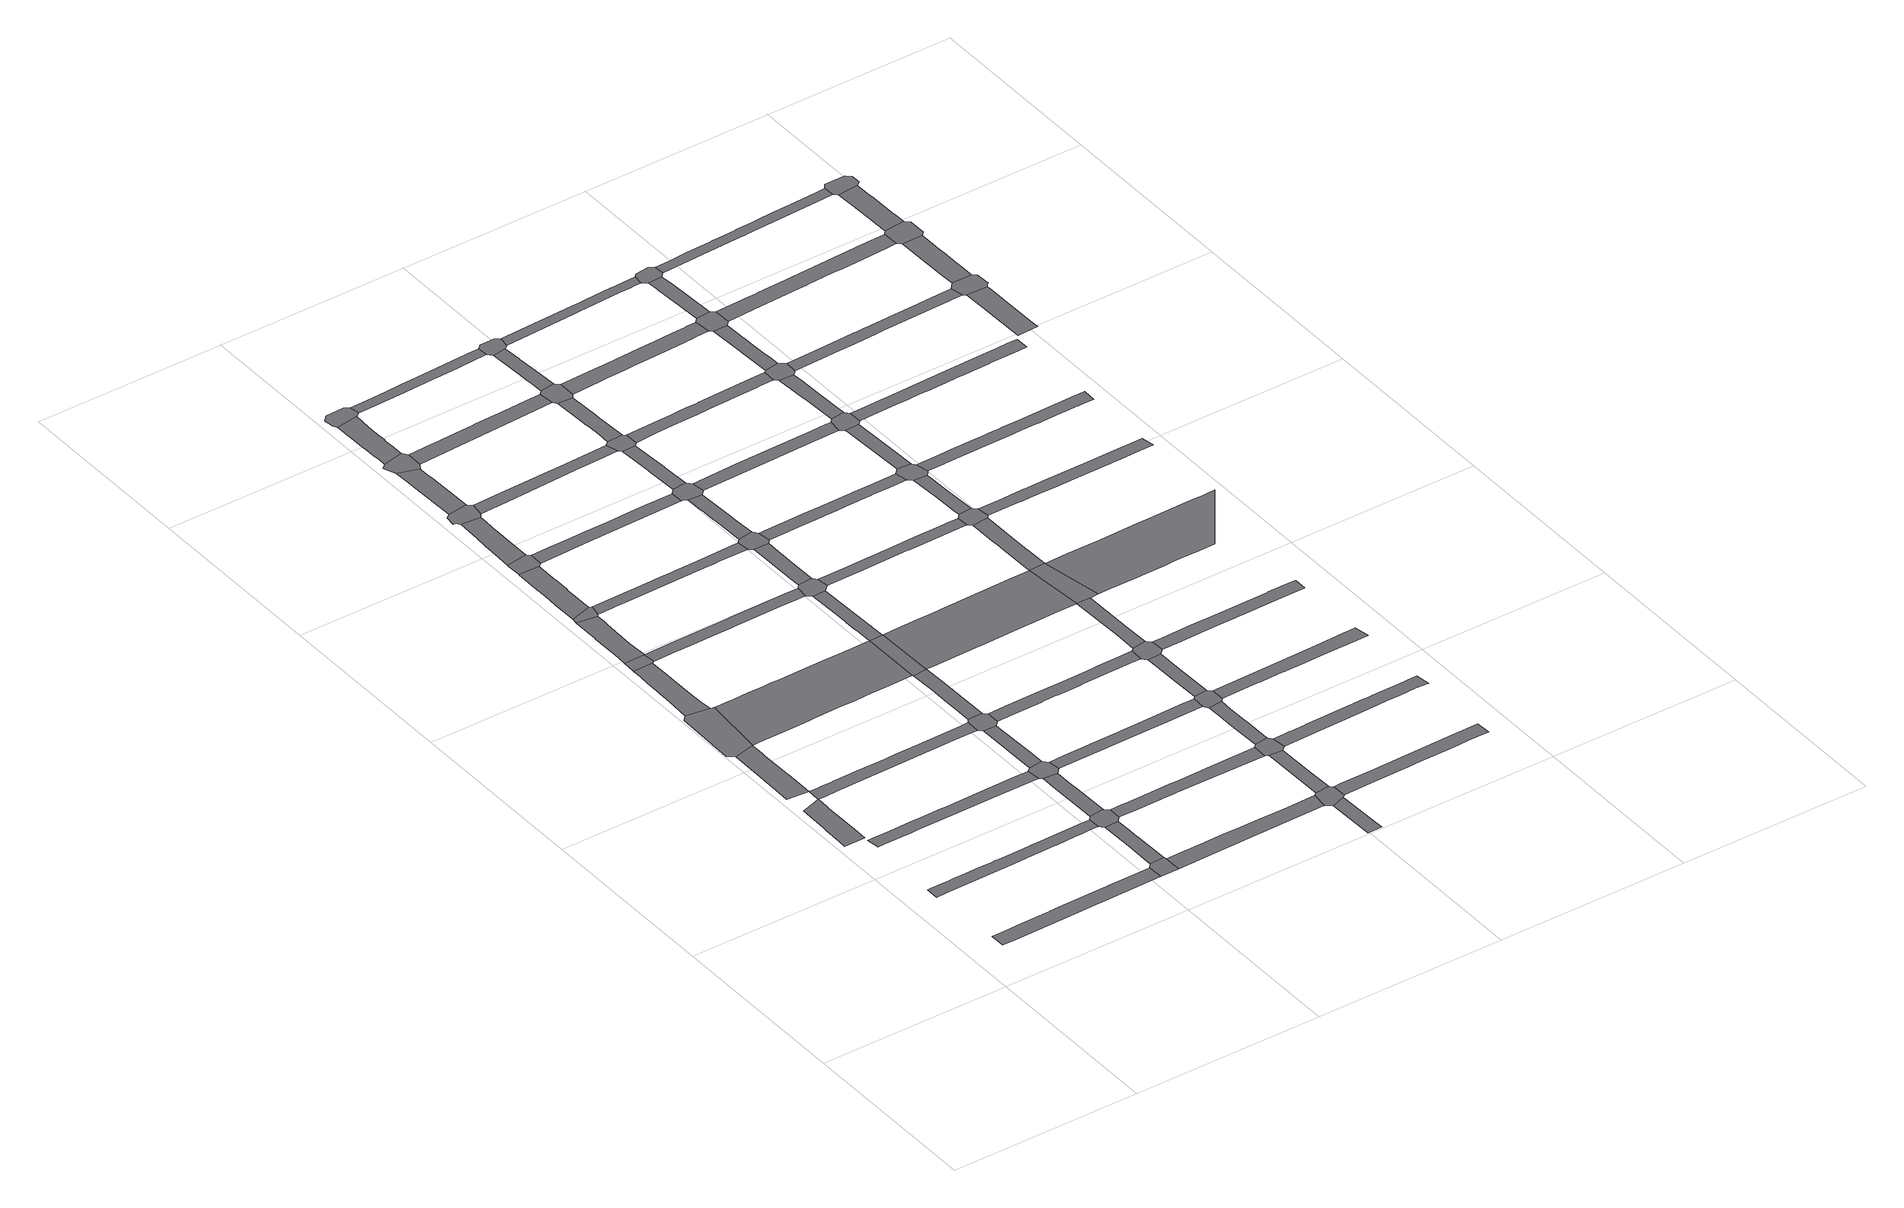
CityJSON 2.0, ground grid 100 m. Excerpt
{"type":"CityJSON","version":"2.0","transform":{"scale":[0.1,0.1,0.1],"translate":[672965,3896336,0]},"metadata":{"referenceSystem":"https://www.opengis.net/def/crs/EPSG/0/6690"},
"CityObjects":{
"road1":{"type":"Road","attributes":{"function":"9","usage":"9","RoadStructureAttribute.widthType":"2","RoadStructureAttribute.width":11.16,"RoadStructureAttribute.sectionType":"1"},"geometry":[{"type":"MultiSurface","lod":"1","boundaries":[[[0,1,2,3,4,5,6,7,8,9,10,11]]]}]},
"road2":{"type":"Road","attributes":{"function":"9","usage":"9","RoadStructureAttribute.widthType":"2","RoadStructureAttribute.width":11.16,"RoadStructureAttribute.sectionType":"1"},"geometry":[{"type":"MultiSurface","lod":"1","boundaries":[[[12,13,14,15,16,17,18,19,20,21,22,23,24]]]}]},
"road3":{"type":"Road","attributes":{"function":"9","usage":"9","RoadStructureAttribute.widthType":"2","RoadStructureAttribute.width":8.43,"RoadStructureAttribute.sectionType":"1"},"geometry":[{"type":"MultiSurface","lod":"1","boundaries":[[[25,26,27,28,29,30,31,32,33,34,35,36,37,38,39,40,41,42,43]]]}]},
"road4":{"type":"Road","attributes":{"function":"9","usage":"9","RoadStructureAttribute.widthType":"9","RoadStructureAttribute.width":-9999,"RoadStructureAttribute.sectionType":"9"},"geometry":[{"type":"MultiSurface","lod":"1","boundaries":[[[44,45,46,47,48,49,12,24]]]}]},
"road5":{"type":"Road","attributes":{"function":"9","usage":"9","RoadStructureAttribute.widthType":"2","RoadStructureAttribute.width":6.35,"RoadStructureAttribute.sectionType":"1"},"geometry":[{"type":"MultiSurface","lod":"1","boundaries":[[[50,51,52,53,54,55,56,57,58,59,60,61,62,63,64,65,66,67,68,69,70,71,72,73,74,75,76,77,78,79,80,81,82,83]]]}]},
"road6":{"type":"Road","attributes":{"function":"9","usage":"9","RoadStructureAttribute.widthType":"2","RoadStructureAttribute.width":13.1,"RoadStructureAttribute.sectionType":"1"},"geometry":[{"type":"MultiSurface","lod":"1","boundaries":[[[84,85,86,87,88,89,47,46,90,91,92,93,94,95,96]]]}]},
"road7":{"type":"Road","attributes":{"function":"9","usage":"9","RoadStructureAttribute.widthType":"2","RoadStructureAttribute.width":6.49,"RoadStructureAttribute.sectionType":"1"},"geometry":[{"type":"MultiSurface","lod":"1","boundaries":[[[97,98,99,100,101,102,103,104,105,106,107,108,109,110,111,112,113,114,115,116,117,118,119,120,121,122]]]}]},
"road8":{"type":"Road","attributes":{"function":"9","usage":"9","RoadStructureAttribute.widthType":"9","RoadStructureAttribute.width":-9999,"RoadStructureAttribute.sectionType":"9"},"geometry":[{"type":"MultiSurface","lod":"1","boundaries":[[[84,96,123,124,125]]]}]},
"road9":{"type":"Road","attributes":{"function":"9","usage":"9","RoadStructureAttribute.widthType":"2","RoadStructureAttribute.width":13.1,"RoadStructureAttribute.sectionType":"1"},"geometry":[{"type":"MultiSurface","lod":"1","boundaries":[[[124,126,127,128,129,130,131,132,133,134,135,136,137,138,139,140,141,142,143,125]]]}]},
"road10":{"type":"Road","attributes":{"function":"9","usage":"9","RoadStructureAttribute.widthType":"2","RoadStructureAttribute.width":6.55,"RoadStructureAttribute.sectionType":"1"},"geometry":[{"type":"MultiSurface","lod":"1","boundaries":[[[5,144,145,146,147,148,149,150,151,152,153,154,155,156,157,158,159,160,161,16]]]}]},
"road11":{"type":"Road","attributes":{"function":"9","usage":"9","RoadStructureAttribute.widthType":"9","RoadStructureAttribute.width":-9999,"RoadStructureAttribute.sectionType":"9"},"geometry":[{"type":"MultiSurface","lod":"1","boundaries":[[[136,162,163,164,165,137]]]}]},
"road12":{"type":"Road","attributes":{"function":"9","usage":"9","RoadStructureAttribute.widthType":"2","RoadStructureAttribute.width":13.1,"RoadStructureAttribute.sectionType":"1"},"geometry":[{"type":"MultiSurface","lod":"1","boundaries":[[[166,167,168,169,170,171,172,165,164,173,174,175,176,177,178,179,180,181,182,183]]]}]},
"road13":{"type":"Road","attributes":{"function":"9","usage":"9","RoadStructureAttribute.widthType":"9","RoadStructureAttribute.width":-9999,"RoadStructureAttribute.sectionType":"9"},"geometry":[{"type":"MultiSurface","lod":"1","boundaries":[[[184,33,32,185,186,187]]]}]},
"road14":{"type":"Road","attributes":{"function":"9","usage":"9","RoadStructureAttribute.widthType":"2","RoadStructureAttribute.width":7.28,"RoadStructureAttribute.sectionType":"1"},"geometry":[{"type":"MultiSurface","lod":"1","boundaries":[[[188,189,190,191,192,193,194,184,187]]]}]},
"road15":{"type":"Road","attributes":{"function":"9","usage":"9","RoadStructureAttribute.widthType":"9","RoadStructureAttribute.width":-9999,"RoadStructureAttribute.sectionType":"9"},"geometry":[{"type":"MultiSurface","lod":"1","boundaries":[[[195,196,197,183,182,198,199,200]]]}]},
"road16":{"type":"Road","attributes":{"function":"9","usage":"1","RoadStructureAttribute.widthType":"1","RoadStructureAttribute.width":34.1,"RoadStructureAttribute.sectionType":"1"},"geometry":[{"type":"MultiSurface","lod":"1","boundaries":[[[201,202,203,204,205,206,207,208,209,210,211,212,213,214,215,216,217,218,219,220,221,222,223,224,225,226,227,228,44,24]]]}]},
"road17":{"type":"Road","attributes":{"function":"9","usage":"9","RoadStructureAttribute.widthType":"9","RoadStructureAttribute.width":-9999,"RoadStructureAttribute.sectionType":"9"},"geometry":[{"type":"MultiSurface","lod":"1","boundaries":[[[65,64,193,192,229,230,231,232]]]}]},
"road18":{"type":"Road","attributes":{"function":"9","usage":"9","RoadStructureAttribute.widthType":"2","RoadStructureAttribute.width":13.1,"RoadStructureAttribute.sectionType":"1"},"geometry":[{"type":"MultiSurface","lod":"1","boundaries":[[[233,234,235,236,237,238,239,240,241,195,200]]]}]},
"road19":{"type":"Road","attributes":{"function":"9","usage":"9","RoadStructureAttribute.widthType":"2","RoadStructureAttribute.width":7.28,"RoadStructureAttribute.sectionType":"1"},"geometry":[{"type":"MultiSurface","lod":"1","boundaries":[[[231,242,243,244,245,246,247,248,249,250,232]]]}]},
"road20":{"type":"Road","attributes":{"function":"9","usage":"9","RoadStructureAttribute.widthType":"9","RoadStructureAttribute.width":-9999,"RoadStructureAttribute.sectionType":"9"},"geometry":[{"type":"MultiSurface","lod":"1","boundaries":[[[237,251,252,253,254,255,256,257,238]]]}]},
"road21":{"type":"Road","attributes":{"function":"9","usage":"9","RoadStructureAttribute.widthType":"9","RoadStructureAttribute.width":-9999,"RoadStructureAttribute.sectionType":"9"},"geometry":[{"type":"MultiSurface","lod":"1","boundaries":[[[258,259,97,122,248,247,260,261]]]}]},
"road22":{"type":"Road","attributes":{"function":"9","usage":"9","RoadStructureAttribute.widthType":"2","RoadStructureAttribute.width":6.13,"RoadStructureAttribute.sectionType":"1"},"geometry":[{"type":"MultiSurface","lod":"1","boundaries":[[[123,262,263,264,265,266,267,268,269,270,271,272,273,274,275,276,277,278,279,124]]]}]},
"road23":{"type":"Road","attributes":{"function":"9","usage":"9","RoadStructureAttribute.widthType":"2","RoadStructureAttribute.width":13.1,"RoadStructureAttribute.sectionType":"1"},"geometry":[{"type":"MultiSurface","lod":"1","boundaries":[[[280,281,282,283,254,253,284,285,286,287,288,289,290,291]]]}]},
"road24":{"type":"Road","attributes":{"function":"9","usage":"9","RoadStructureAttribute.widthType":"2","RoadStructureAttribute.width":7.28,"RoadStructureAttribute.sectionType":"1"},"geometry":[{"type":"MultiSurface","lod":"1","boundaries":[[[292,259,258,293,294,295]]]}]},
"road25":{"type":"Road","attributes":{"function":"9","usage":"9","RoadStructureAttribute.widthType":"9","RoadStructureAttribute.width":-9999,"RoadStructureAttribute.sectionType":"9"},"geometry":[{"type":"MultiSurface","lod":"1","boundaries":[[[280,291,296,297,298,299,300,301]]]}]},
"road26":{"type":"Road","attributes":{"function":"9","usage":"9","RoadStructureAttribute.widthType":"9","RoadStructureAttribute.width":-9999,"RoadStructureAttribute.sectionType":"9"},"geometry":[{"type":"MultiSurface","lod":"1","boundaries":[[[302,303,304,305,149,148,292,295]]]}]},
"road27":{"type":"Road","attributes":{"function":"9","usage":"9","RoadStructureAttribute.widthType":"3","RoadStructureAttribute.width":5.76,"RoadStructureAttribute.sectionType":"1"},"geometry":[{"type":"MultiSurface","lod":"1","boundaries":[[[162,306,307,308,309,310,311,312,313,314,315,316,317,318,319,320,321,322,323,324,325,326,163]]]}]},
"road28":{"type":"Road","attributes":{"function":"9","usage":"9","RoadStructureAttribute.widthType":"2","RoadStructureAttribute.width":13.1,"RoadStructureAttribute.sectionType":"1"},"geometry":[{"type":"MultiSurface","lod":"1","boundaries":[[[327,328,329,330,331,332,333,299,298,334,335,336,337,338,339,340,341]]]}]},
"road29":{"type":"Road","attributes":{"function":"9","usage":"9","RoadStructureAttribute.widthType":"2","RoadStructureAttribute.width":8.43,"RoadStructureAttribute.sectionType":"1"},"geometry":[{"type":"MultiSurface","lod":"1","boundaries":[[[342,343,344,345,346,347,348,349,350,351,186,185,352,353,354,355,356]]]}]},
"road30":{"type":"Road","attributes":{"function":"9","usage":"9","RoadStructureAttribute.widthType":"2","RoadStructureAttribute.width":7.28,"RoadStructureAttribute.sectionType":"1"},"geometry":[{"type":"MultiSurface","lod":"1","boundaries":[[[357,358,359,360,361,362,363,364,365,366,367,368,305,304]]]}]},
"road31":{"type":"Road","attributes":{"function":"9","usage":"9","RoadStructureAttribute.widthType":"9","RoadStructureAttribute.width":-9999,"RoadStructureAttribute.sectionType":"9"},"geometry":[{"type":"MultiSurface","lod":"1","boundaries":[[[369,370,371,327,341,372,373,374]]]}]},
"road32":{"type":"Road","attributes":{"function":"9","usage":"9","RoadStructureAttribute.widthType":"2","RoadStructureAttribute.width":6.57,"RoadStructureAttribute.sectionType":"1"},"geometry":[{"type":"MultiSurface","lod":"1","boundaries":[[[375,376,377,378,379,380,381,382,383,384,385,386,387,388,389,390,391,199,198]]]}]},
"road33":{"type":"Road","attributes":{"function":"9","usage":"9","RoadStructureAttribute.widthType":"9","RoadStructureAttribute.width":-9999,"RoadStructureAttribute.sectionType":"9"},"geometry":[{"type":"MultiSurface","lod":"1","boundaries":[[[212,363,362,392,213]]]}]},
"road34":{"type":"Road","attributes":{"function":"9","usage":"9","RoadStructureAttribute.widthType":"2","RoadStructureAttribute.width":6.59,"RoadStructureAttribute.sectionType":"1"},"geometry":[{"type":"MultiSurface","lod":"1","boundaries":[[[393,394,395,396,397,398,399,400,401,230,229,402,403,404,405,406,407,408]]]}]},
"road35":{"type":"Road","attributes":{"function":"9","usage":"9","RoadStructureAttribute.widthType":"2","RoadStructureAttribute.width":6.17,"RoadStructureAttribute.sectionType":"1"},"geometry":[{"type":"MultiSurface","lod":"1","boundaries":[[[409,410,411,412,252,251,413,414,415,416,417,418,419,420,421,422]]]}]},
"road36":{"type":"Road","attributes":{"function":"9","usage":"9","RoadStructureAttribute.widthType":"2","RoadStructureAttribute.width":7.64,"RoadStructureAttribute.sectionType":"1"},"geometry":[{"type":"MultiSurface","lod":"1","boundaries":[[[423,424,425,426,427,428,429,213,392,430,431,432]]]}]},
"road37":{"type":"Road","attributes":{"function":"9","usage":"9","RoadStructureAttribute.widthType":"2","RoadStructureAttribute.width":6.1,"RoadStructureAttribute.sectionType":"1"},"geometry":[{"type":"MultiSurface","lod":"1","boundaries":[[[260,433,434,435,436,437,438,439,440,441,442,443,444,445,446,447,448,449,261]]]}]},
"road38":{"type":"Road","attributes":{"function":"9","usage":"9","RoadStructureAttribute.widthType":"9","RoadStructureAttribute.width":-9999,"RoadStructureAttribute.sectionType":"9"},"geometry":[{"type":"MultiSurface","lod":"1","boundaries":[[[450,451,452,274,273,423,432,453,454,455]]]}]},
"road39":{"type":"Road","attributes":{"function":"9","usage":"9","RoadStructureAttribute.widthType":"2","RoadStructureAttribute.width":7.58,"RoadStructureAttribute.sectionType":"1"},"geometry":[{"type":"MultiSurface","lod":"1","boundaries":[[[456,457,458,459,460,461,462,463,464,297,296,465,466,467,468,469]]]}]},
"road40":{"type":"Road","attributes":{"function":"9","usage":"9","RoadStructureAttribute.widthType":"2","RoadStructureAttribute.width":7.64,"RoadStructureAttribute.sectionType":"1"},"geometry":[{"type":"MultiSurface","lod":"1","boundaries":[[[470,471,452,451,472,473]]]}]},
"road41":{"type":"Road","attributes":{"function":"9","usage":"9","RoadStructureAttribute.widthType":"2","RoadStructureAttribute.width":7.07,"RoadStructureAttribute.sectionType":"1"},"geometry":[{"type":"MultiSurface","lod":"1","boundaries":[[[474,475,476,477,478,479,480,481,303,302,482,483,484,485,486,487,488,489,490,491,492,493,494]]]}]},
"road42":{"type":"Road","attributes":{"function":"9","usage":"9","RoadStructureAttribute.widthType":"2","RoadStructureAttribute.width":6.88,"RoadStructureAttribute.sectionType":"1"},"geometry":[{"type":"MultiSurface","lod":"1","boundaries":[[[495,496,497,498,499]]]}]},
"road43":{"type":"Road","attributes":{"function":"9","usage":"9","RoadStructureAttribute.widthType":"9","RoadStructureAttribute.width":-9999,"RoadStructureAttribute.sectionType":"9"},"geometry":[{"type":"MultiSurface","lod":"1","boundaries":[[[500,501,502,316,315,470,473,503]]]}]},
"road44":{"type":"Road","attributes":{"function":"9","usage":"9","RoadStructureAttribute.widthType":"9","RoadStructureAttribute.width":-9999,"RoadStructureAttribute.sectionType":"9"},"geometry":[{"type":"MultiSurface","lod":"1","boundaries":[[[342,356,504,495,499,505,506,507,508]]]}]},
"road45":{"type":"Road","attributes":{"function":"9","usage":"9","RoadStructureAttribute.widthType":"3","RoadStructureAttribute.width":5.11,"RoadStructureAttribute.sectionType":"1"},"geometry":[{"type":"MultiSurface","lod":"1","boundaries":[[[509,510,511,512,513,514,515,516,517,518,519,520,521,522,523,524,373,372]]]}]},
"road46":{"type":"Road","attributes":{"function":"9","usage":"9","RoadStructureAttribute.widthType":"2","RoadStructureAttribute.width":7.64,"RoadStructureAttribute.sectionType":"1"},"geometry":[{"type":"MultiSurface","lod":"1","boundaries":[[[501,525,526,527,528,529,530,531,532,533,534,535,502]]]}]},
"road47":{"type":"Road","attributes":{"function":"9","usage":"9","RoadStructureAttribute.widthType":"2","RoadStructureAttribute.width":6.88,"RoadStructureAttribute.sectionType":"1"},"geometry":[{"type":"MultiSurface","lod":"1","boundaries":[[[507,536,537,538,539,540,541,508]]]}]},
"road48":{"type":"Road","attributes":{"function":"9","usage":"9","RoadStructureAttribute.widthType":"9","RoadStructureAttribute.width":-9999,"RoadStructureAttribute.sectionType":"9"},"geometry":[{"type":"MultiSurface","lod":"1","boundaries":[[[380,379,542,528,527,543,544,545,546]]]}]},
"road49":{"type":"Road","attributes":{"function":"9","usage":"1","RoadStructureAttribute.widthType":"1","RoadStructureAttribute.width":34.1,"RoadStructureAttribute.sectionType":"1"},"geometry":[{"type":"MultiSurface","lod":"1","boundaries":[[[547,548,549,550,551,552,553,554,555,556,557,558,559,560,561,562,563,564,565,566,567,568,392,362,569]]]}]},
"road50":{"type":"Road","attributes":{"function":"9","usage":"9","RoadStructureAttribute.widthType":"9","RoadStructureAttribute.width":-9999,"RoadStructureAttribute.sectionType":"9"},"geometry":[{"type":"MultiSurface","lod":"1","boundaries":[[[570,393,408,540,539,571,572,573]]]}]},
"road51":{"type":"Road","attributes":{"function":"9","usage":"9","RoadStructureAttribute.widthType":"2","RoadStructureAttribute.width":7.64,"RoadStructureAttribute.sectionType":"1"},"geometry":[{"type":"MultiSurface","lod":"1","boundaries":[[[545,574,575,576,577,578,579,580,581,582,583,584,546]]]}]},
"road52":{"type":"Road","attributes":{"function":"9","usage":"9","RoadStructureAttribute.widthType":"9","RoadStructureAttribute.width":-9999,"RoadStructureAttribute.sectionType":"9"},"geometry":[{"type":"MultiSurface","lod":"1","boundaries":[[[585,586,422,421,580,579,587,588]]]}]},
"road53":{"type":"Road","attributes":{"function":"9","usage":"9","RoadStructureAttribute.widthType":"2","RoadStructureAttribute.width":6.88,"RoadStructureAttribute.sectionType":"1"},"geometry":[{"type":"MultiSurface","lod":"1","boundaries":[[[589,590,591,570,573,592,593,594,595,596]]]}]},
"road54":{"type":"Road","attributes":{"function":"9","usage":"9","RoadStructureAttribute.widthType":"9","RoadStructureAttribute.width":-9999,"RoadStructureAttribute.sectionType":"9"},"geometry":[{"type":"MultiSurface","lod":"1","boundaries":[[[597,440,439,589,596,598,599,600]]]}]},
"road55":{"type":"Road","attributes":{"function":"9","usage":"9","RoadStructureAttribute.widthType":"2","RoadStructureAttribute.width":7.64,"RoadStructureAttribute.sectionType":"1"},"geometry":[{"type":"MultiSurface","lod":"1","boundaries":[[[601,602,603,604,605,586,585,606,607,608,609]]]}]},
"road56":{"type":"Road","attributes":{"function":"9","usage":"9","RoadStructureAttribute.widthType":"3","RoadStructureAttribute.width":5.77,"RoadStructureAttribute.sectionType":"1"},"geometry":[{"type":"MultiSurface","lod":"1","boundaries":[[[610,611,612,613,614,615,616,450,455,617,618,619,620,621,622,623,624,625]]]}]},
"road57":{"type":"Road","attributes":{"function":"9","usage":"9","RoadStructureAttribute.widthType":"2","RoadStructureAttribute.width":6.88,"RoadStructureAttribute.sectionType":"1"},"geometry":[{"type":"MultiSurface","lod":"1","boundaries":[[[626,627,628,629,630,597,600]]]}]},
"road58":{"type":"Road","attributes":{"function":"9","usage":"9","RoadStructureAttribute.widthType":"9","RoadStructureAttribute.width":-9999,"RoadStructureAttribute.sectionType":"9"},"geometry":[{"type":"MultiSurface","lod":"1","boundaries":[[[468,609,608,631,632,633,634,469]]]}]},
"road59":{"type":"Road","attributes":{"function":"9","usage":"9","RoadStructureAttribute.widthType":"2","RoadStructureAttribute.width":7.64,"RoadStructureAttribute.sectionType":"1"},"geometry":[{"type":"MultiSurface","lod":"1","boundaries":[[[633,635,636,637,638,639,640,641,642,643,644,634]]]}]},
"road60":{"type":"Road","attributes":{"function":"9","usage":"9","RoadStructureAttribute.widthType":"9","RoadStructureAttribute.width":-9999,"RoadStructureAttribute.sectionType":"9"},"geometry":[{"type":"MultiSurface","lod":"1","boundaries":[[[493,628,627,645,646,647,648,494]]]}]},
"road61":{"type":"Road","attributes":{"function":"9","usage":"9","RoadStructureAttribute.widthType":"2","RoadStructureAttribute.width":6.14,"RoadStructureAttribute.sectionType":"1"},"geometry":[{"type":"MultiSurface","lod":"1","boundaries":[[[649,650,651,652,653,654,655,656,657,658,659,660,661,662,663,664,665,666,667,668,669,670,671,500,503]]]}]},
"road62":{"type":"Road","attributes":{"function":"9","usage":"9","RoadStructureAttribute.widthType":"9","RoadStructureAttribute.width":-9999,"RoadStructureAttribute.sectionType":"9"},"geometry":[{"type":"MultiSurface","lod":"1","boundaries":[[[672,673,674,518,517,640,639,675]]]}]},
"road63":{"type":"Road","attributes":{"function":"9","usage":"9","RoadStructureAttribute.widthType":"2","RoadStructureAttribute.width":7.04,"RoadStructureAttribute.sectionType":"1"},"geometry":[{"type":"MultiSurface","lod":"1","boundaries":[[[676,677,678,679,680,506,505,681,682,683,684,685,686,687,688]]]}]},
"road64":{"type":"Road","attributes":{"function":"9","usage":"9","RoadStructureAttribute.widthType":"2","RoadStructureAttribute.width":6.88,"RoadStructureAttribute.sectionType":"1"},"geometry":[{"type":"MultiSurface","lod":"1","boundaries":[[[689,690,691,555,692,693,694,648,647]]]}]},
"road65":{"type":"Road","attributes":{"function":"9","usage":"9","RoadStructureAttribute.widthType":"2","RoadStructureAttribute.width":6.41,"RoadStructureAttribute.sectionType":"1"},"geometry":[{"type":"MultiSurface","lod":"1","boundaries":[[[695,696,697,698,544,543,699,700,701,702,703,704]]]}]},
"road66":{"type":"Road","attributes":{"function":"9","usage":"9","RoadStructureAttribute.widthType":"9","RoadStructureAttribute.width":-9999,"RoadStructureAttribute.sectionType":"9"},"geometry":[{"type":"MultiSurface","lod":"1","boundaries":[[[705,556,555,691,706,707]]]}]},
"road67":{"type":"Road","attributes":{"function":"9","usage":"9","RoadStructureAttribute.widthType":"2","RoadStructureAttribute.width":6.76,"RoadStructureAttribute.sectionType":"1"},"geometry":[{"type":"MultiSurface","lod":"1","boundaries":[[[571,708,709,710,711,712,713,714,715,716,717,718,719,720,721,722,723,724,725,726,727,728,729,730,731,732,733,734,735,736,572]]]}]},
"road68":{"type":"Road","attributes":{"function":"9","usage":"9","RoadStructureAttribute.widthType":"2","RoadStructureAttribute.width":6.41,"RoadStructureAttribute.sectionType":"1"},"geometry":[{"type":"MultiSurface","lod":"1","boundaries":[[[587,737,738,739,740,741,742,743,744,745,746,747,748,749,750,751,752,753,754,755,756,757,758,759,588]]]}]},
"road69":{"type":"Road","attributes":{"function":"9","usage":"9","RoadStructureAttribute.widthType":"2","RoadStructureAttribute.width":7.62,"RoadStructureAttribute.sectionType":"1"},"geometry":[{"type":"MultiSurface","lod":"1","boundaries":[[[705,760,761,762,763,764,765,766,767,768,769,770,556]]]}]},
"road70":{"type":"Road","attributes":{"function":"9","usage":"9","RoadStructureAttribute.widthType":"2","RoadStructureAttribute.width":6.91,"RoadStructureAttribute.sectionType":"1"},"geometry":[{"type":"MultiSurface","lod":"1","boundaries":[[[771,772,773,774,775,776,777,599,598,778,779,780,781,782,783,784,785,786,787,788,789,790,791,792,793]]]}]},
"road71":{"type":"Road","attributes":{"function":"9","usage":"9","RoadStructureAttribute.widthType":"9","RoadStructureAttribute.width":-9999,"RoadStructureAttribute.sectionType":"9"},"geometry":[{"type":"MultiSurface","lod":"1","boundaries":[[[794,795,796,797,625,624,766,765]]]}]},
"road72":{"type":"Road","attributes":{"function":"9","usage":"9","RoadStructureAttribute.widthType":"2","RoadStructureAttribute.width":7.95,"RoadStructureAttribute.sectionType":"1"},"geometry":[{"type":"MultiSurface","lod":"1","boundaries":[[[798,799,800,801,802,803,804,805,806,807,808,632,631,809,810,811,812,813,814,815,816,817,818,819,820]]]}]},
"road73":{"type":"Road","attributes":{"function":"9","usage":"9","RoadStructureAttribute.widthType":"2","RoadStructureAttribute.width":7.62,"RoadStructureAttribute.sectionType":"1"},"geometry":[{"type":"MultiSurface","lod":"1","boundaries":[[[821,822,823,797,796,824,825,826,827]]]}]},
"road74":{"type":"Road","attributes":{"function":"9","usage":"9","RoadStructureAttribute.widthType":"9","RoadStructureAttribute.width":-9999,"RoadStructureAttribute.sectionType":"9"},"geometry":[{"type":"MultiSurface","lod":"1","boundaries":[[[662,661,821,827,828,829,830,831,832,833]]]}]},
"road75":{"type":"Road","attributes":{"function":"9","usage":"9","RoadStructureAttribute.widthType":"2","RoadStructureAttribute.width":6.56,"RoadStructureAttribute.sectionType":"1"},"geometry":[{"type":"MultiSurface","lod":"1","boundaries":[[[834,835,836,837,838,839,840,841,842,646,645,843,844,845,846,847,848,849,850,851,852,853,854,855]]]}]},
"road76":{"type":"Road","attributes":{"function":"9","usage":"9","RoadStructureAttribute.widthType":"3","RoadStructureAttribute.width":5.13,"RoadStructureAttribute.sectionType":"1"},"geometry":[{"type":"MultiSurface","lod":"1","boundaries":[[[856,857,858,859,860,861,862,863,864,865,866,867,868,869,870,871,872,672,675]]]}]},
"road77":{"type":"Road","attributes":{"function":"9","usage":"9","RoadStructureAttribute.widthType":"2","RoadStructureAttribute.width":7.62,"RoadStructureAttribute.sectionType":"1"},"geometry":[{"type":"MultiSurface","lod":"1","boundaries":[[[832,873,874,875,876,877,878,879,880,833]]]}]},
"road78":{"type":"Road","attributes":{"function":"9","usage":"9","RoadStructureAttribute.widthType":"9","RoadStructureAttribute.width":-9999,"RoadStructureAttribute.sectionType":"9"},"geometry":[{"type":"MultiSurface","lod":"1","boundaries":[[[703,878,877,881,882,883,884,704]]]}]},
"road79":{"type":"Road","attributes":{"function":"9","usage":"9","RoadStructureAttribute.widthType":"2","RoadStructureAttribute.width":7.62,"RoadStructureAttribute.sectionType":"1"},"geometry":[{"type":"MultiSurface","lod":"1","boundaries":[[[885,886,884,883,887,888,889,890,891,892,893,894,895]]]}]},
"road80":{"type":"Road","attributes":{"function":"9","usage":"1","RoadStructureAttribute.widthType":"1","RoadStructureAttribute.width":34.1,"RoadStructureAttribute.sectionType":"1"},"geometry":[{"type":"MultiSurface","lod":"1","boundaries":[[[896,897,898,899,900,901,902,903,904,905,906,907,908,909,910,911,912,913,914,915,705,707]]]}]},
"road81":{"type":"Road","attributes":{"function":"9","usage":"9","RoadStructureAttribute.widthType":"9","RoadStructureAttribute.width":-9999,"RoadStructureAttribute.sectionType":"9"},"geometry":[{"type":"MultiSurface","lod":"1","boundaries":[[[894,916,917,918,919,920,750,749,895]]]}]},
"road82":{"type":"Road","attributes":{"function":"9","usage":"9","RoadStructureAttribute.widthType":"2","RoadStructureAttribute.width":7.62,"RoadStructureAttribute.sectionType":"1"},"geometry":[{"type":"MultiSurface","lod":"1","boundaries":[[[921,922,923,924,925,926,927,928,929,920,919]]]}]},
"road83":{"type":"Road","attributes":{"function":"9","usage":"9","RoadStructureAttribute.widthType":"9","RoadStructureAttribute.width":-9999,"RoadStructureAttribute.sectionType":"9"},"geometry":[{"type":"MultiSurface","lod":"1","boundaries":[[[930,798,820,927,926,931,932,933]]]}]},
"road84":{"type":"Road","attributes":{"function":"9","usage":"9","RoadStructureAttribute.widthType":"2","RoadStructureAttribute.width":6.38,"RoadStructureAttribute.sectionType":"1"},"geometry":[{"type":"MultiSurface","lod":"1","boundaries":[[[934,935,936,937,938,939,940,941,942,943,944,945,795,794,946,947,948,949,950,951,952,953,954,955,956,957,958,959,960]]]}]},
"road85":{"type":"Road","attributes":{"function":"9","usage":"9","RoadStructureAttribute.widthType":"2","RoadStructureAttribute.width":7.62,"RoadStructureAttribute.sectionType":"1"},"geometry":[{"type":"MultiSurface","lod":"1","boundaries":[[[961,962,963,964,965,966,967,930,933]]]}]},
"road86":{"type":"Road","attributes":{"function":"9","usage":"9","RoadStructureAttribute.widthType":"9","RoadStructureAttribute.width":-9999,"RoadStructureAttribute.sectionType":"9"},"geometry":[{"type":"MultiSurface","lod":"1","boundaries":[[[864,863,963,962,968,969,970,971]]]}]},
"road87":{"type":"Road","attributes":{"function":"9","usage":"9","RoadStructureAttribute.widthType":"2","RoadStructureAttribute.width":6.46,"RoadStructureAttribute.sectionType":"1"},"geometry":[{"type":"MultiSurface","lod":"1","boundaries":[[[972,973,974,975,976,977,978,979,980,981,982,983,984,985,986,831,830,987,988,989,990,991,992,993,994,995,996,997,998,999,1000,1001,1002,1003]]]}]},
"road88":{"type":"Road","attributes":{"function":"9","usage":"9","RoadStructureAttribute.widthType":"2","RoadStructureAttribute.width":6.75,"RoadStructureAttribute.sectionType":"1"},"geometry":[{"type":"MultiSurface","lod":"1","boundaries":[[[1004,1005,1006,1007,1008,1009,1010,882,881,1011,1012,1013,1014,1015,1016,1017,1018,1019,1020,1021,1022,1023,1024,1025,1026]]]}]},
"road89":{"type":"Road","attributes":{"function":"9","usage":"9","RoadStructureAttribute.widthType":"2","RoadStructureAttribute.width":6.19,"RoadStructureAttribute.sectionType":"1"},"geometry":[{"type":"MultiSurface","lod":"1","boundaries":[[[1027,1028,1029,1030,1031,1032,1033,1034,1035,1036,1037,1038,1039,1040,1041,1042,1043,1044,1045,1046,1047,1048,1049,1050,1051,1052,1053,1054,1055,918,917]]]}]},
"road90":{"type":"Road","attributes":{"function":"9","usage":"9","RoadStructureAttribute.widthType":"2","RoadStructureAttribute.width":8.29,"RoadStructureAttribute.sectionType":"1"},"geometry":[{"type":"MultiSurface","lod":"1","boundaries":[[[1056,1057,1058,1059,1060,1061,1062,1063,1064,1065,1066,1067,1068,1069,1070,1071,1072,1073,1074,1075,1076,1077,1078,1079,932,931]]]}]},
"road91":{"type":"Road","attributes":{"function":"9","usage":"9","RoadStructureAttribute.widthType":"3","RoadStructureAttribute.width":5.38,"RoadStructureAttribute.sectionType":"1"},"geometry":[{"type":"MultiSurface","lod":"1","boundaries":[[[1080,1081,1082,1083,1084,1085,1086,1087,1088,1089,1090,1091,1092,1093,969,968,1094,1095,1096,1097,1098,1099,1100,1101]]]}]},
"road92":{"type":"Road","attributes":{"function":"9","usage":"9","RoadStructureAttribute.widthType":"2","RoadStructureAttribute.width":11.46,"RoadStructureAttribute.sectionType":"1"},"geometry":[{"type":"MultiSurface","lod":"1","boundaries":[[[1102,1103,1104,1105,1106,1107,1108,1109,1110,1111,1112,1113,1114,1115]]]}]},
"road93":{"type":"Road","attributes":{"function":"9","usage":"9","RoadStructureAttribute.widthType":"9","RoadStructureAttribute.width":-9999,"RoadStructureAttribute.sectionType":"9"},"geometry":[{"type":"MultiSurface","lod":"1","boundaries":[[[1040,1039,1107,1106,1116,1117,1118,1119,1120]]]}]},
"road94":{"type":"Road","attributes":{"function":"9","usage":"9","RoadStructureAttribute.widthType":"2","RoadStructureAttribute.width":11.46,"RoadStructureAttribute.sectionType":"1"},"geometry":[{"type":"MultiSurface","lod":"1","boundaries":[[[1119,1121,1122,1123,1124,1125,1126,1127,1128,1129,1130,1120]]]}]},
"road95":{"type":"Road","attributes":{"function":"9","usage":"9","RoadStructureAttribute.widthType":"9","RoadStructureAttribute.width":-9999,"RoadStructureAttribute.sectionType":"9"},"geometry":[{"type":"MultiSurface","lod":"1","boundaries":[[[1066,1128,1127,1131,1132,1133,1134,1067]]]}]},
"road96":{"type":"Road","attributes":{"function":"9","usage":"9","RoadStructureAttribute.widthType":"2","RoadStructureAttribute.width":11.46,"RoadStructureAttribute.sectionType":"1"},"geometry":[{"type":"MultiSurface","lod":"1","boundaries":[[[1135,1136,1134,1133,1137,1138,1139,1140,1141,1142]]]}]},
"road97":{"type":"Road","attributes":{"function":"9","usage":"9","RoadStructureAttribute.widthType":"9","RoadStructureAttribute.width":-9999,"RoadStructureAttribute.sectionType":"9"},"geometry":[{"type":"MultiSurface","lod":"1","boundaries":[[[1141,1143,1144,1145,1146,1101,1100,1142]]]}]}
},
"vertices":[
[150,1361,0],[150,1523,0],[151,1561,0],[151,1577,0],[152,1640,0],[152,1643,0],[47,1608,0],[44,1453,0],[43,1428,0],[41,1329,0],[40,1285,0],[150,1284,0],
[43,2118,0],[41,2000,0],[39,1811,0],[38,1726,0],[153,1714,0],[153,1717,0],[153,1746,0],[153,1874,0],[153,1884,0],[152,2051,0],[152,2076,0],[152,2143,0],[152,2146,0],
[175,265,0],[229,266,0],[376,268,0],[636,272,0],[694,273,0],[719,273,0],[745,273,0],[1049,278,0],[1048,361,0],[933,359,0],[822,357,0],[810,357,0],[571,353,0],[496,352,0],[494,352,0],[340,349,0],[246,347,0],[227,347,0],[174,346,0],
[181,2480,0],[165,2484,0],[162,2484,0],[40,2503,0],[16,2479,0],[9,2147,0],
[148,731,0],[193,732,0],[219,733,0],[265,734,0],[579,739,0],[642,740,0],[653,741,0],[712,742,0],[805,743,0],[815,743,0],[911,745,0],[926,746,0],[953,746,0],[993,747,0],[1045,748,0],[1043,811,0],[1001,811,0],[820,809,0],[756,808,0],[723,808,0],[706,807,0],[597,806,0],[540,805,0],[522,805,0],[501,805,0],[419,804,0],[377,804,0],[358,803,0],[337,803,0],[291,803,0],[264,802,0],[217,802,0],[163,801,0],[148,801,0],
[51,2911,0],[51,2908,0],[50,2859,0],[49,2802,0],[48,2733,0],[46,2629,0],[157,2548,0],[157,2563,0],[156,2631,0],[156,2753,0],[155,2822,0],[155,2909,0],[155,2914,0],
[1037,1271,0],[954,1270,0],[898,1269,0],[821,1269,0],[588,1266,0],[574,1266,0],[558,1266,0],[446,1265,0],[383,1264,0],[273,1263,0],[207,1263,0],[200,1263,0],[149,1262,0],[159,1195,0],[194,1195,0],[209,1195,0],[280,1196,0],[312,1196,0],[334,1196,0],[374,1196,0],[393,1197,0],[498,1197,0],[588,1198,0],[704,1198,0],[802,1199,0],[1044,1200,0],
[168,2923,0],[163,2987,0],[54,2985,0],
[163,2990,0],[159,3087,0],[159,3097,0],[160,3156,0],[160,3168,0],[160,3174,0],[162,3271,0],[163,3282,0],[163,3286,0],[163,3296,0],[164,3345,0],[56,3359,0],[56,3356,0],[56,3215,0],[56,3213,0],[55,3152,0],[55,3061,0],[54,2988,0],
[199,1643,0],[252,1644,0],[832,1654,0],[900,1655,0],[1033,1657,0],[1035,1729,0],[994,1724,0],[739,1721,0],[635,1720,0],[592,1719,0],[575,1719,0],[430,1717,0],[282,1715,0],[279,1715,0],[220,1715,0],[197,1714,0],[176,1714,0],[156,1714,0],
[173,3358,0],[184,3417,0],[171,3425,0],[62,3390,0],
[64,3804,0],[63,3685,0],[63,3652,0],[63,3597,0],[62,3527,0],[62,3447,0],[62,3393,0],[171,3505,0],[171,3583,0],[172,3594,0],[172,3679,0],[172,3696,0],[172,3708,0],[172,3745,0],[172,3762,0],[172,3766,0],[173,3803,0],[64,3807,0],
[1066,381,0],[1149,279,0],[1148,372,0],[1145,387,0],
[1141,580,0],[1141,587,0],[1140,660,0],[1140,668,0],[1139,726,0],[1067,725,0],[1068,549,0],
[63,3894,0],[62,3881,0],[62,3878,0],[191,3819,0],[194,3895,0],[175,3911,0],
[188,2147,0],[280,2149,0],[415,2152,0],[465,2153,0],[493,2153,0],[518,2154,0],[625,2156,0],[726,2158,0],[816,2159,0],[824,2160,0],[935,2162,0],[1041,2164,0],[1040,2488,0],[1037,2488,0],[949,2487,0],[944,2487,0],[896,2487,0],[873,2487,0],[774,2486,0],[708,2485,0],[552,2483,0],[546,2483,0],[495,2483,0],[454,2482,0],[367,2482,0],[269,2481,0],[267,2481,0],[204,2480,0],
[1162,753,0],[1163,820,0],[1138,841,0],[1062,832,0],
[176,4038,0],[176,4083,0],[177,4168,0],[178,4220,0],[178,4260,0],[76,4266,0],[71,4138,0],[69,4069,0],[66,3992,0],
[1138,876,0],[1136,1000,0],[1135,1038,0],[1134,1078,0],[1134,1112,0],[1133,1182,0],[1058,1187,0],[1059,1110,0],[1060,1002,0],
[195,4282,0],[204,4352,0],[182,4374,0],[78,4361,0],[55,4343,0],[49,4288,0],[60,4286,0],
[1128,1297,0],[1056,1287,0],[1159,1211,0],[1152,1272,0],
[288,2925,0],[300,2925,0],[391,2926,0],[505,2927,0],[591,2928,0],[604,2928,0],[615,2929,0],[670,2929,0],[848,2931,0],[921,2932,0],[942,2932,0],[1005,2933,0],[1013,2998,0],[940,2997,0],[664,2994,0],[601,2993,0],[332,2990,0],[166,2987,0],
[68,4751,0],[70,4679,0],[72,4609,0],[74,4509,0],[180,4463,0],[179,4487,0],[178,4551,0],[178,4563,0],[176,4624,0],[175,4651,0],[174,4703,0],[174,4716,0],
[1052,1635,0],[1126,1423,0],[1125,1488,0],[1122,1635,0],
[193,4746,0],[196,4833,0],[174,4860,0],[66,4837,0],[56,4827,0],[42,4814,0],
[1145,1659,0],[1146,1729,0],[1125,1748,0],[1048,1746,0],
[257,3359,0],[273,3359,0],[325,3360,0],[344,3360,0],[478,3362,0],[675,3365,0],[783,3367,0],[818,3367,0],[845,3368,0],[1004,3370,0],[996,3432,0],[965,3432,0],[964,3432,0],[823,3429,0],[747,3428,0],[649,3426,0],[645,3426,0],[633,3426,0],[560,3424,0],[442,3422,0],[384,3421,0],
[59,5186,0],[60,5129,0],[61,5097,0],[63,5003,0],[63,4976,0],[65,4908,0],[66,4880,0],[174,4890,0],[174,4926,0],[174,4947,0],[173,4976,0],[173,4991,0],[173,5046,0],[172,5110,0],[176,5203,0],
[1966,376,0],[1797,375,0],[1656,375,0],[1638,375,0],[1560,374,0],[1460,374,0],[1340,373,0],[1327,373,0],[1282,373,0],[1270,373,0],[1384,283,0],[1461,284,0],[1535,285,0],[1599,286,0],[1957,292,0],
[1123,1892,0],[1122,1912,0],[1121,2029,0],[1119,2162,0],[1119,2164,0],[1119,2165,0],[1045,2158,0],[1049,2022,0],[1048,1949,0],[1048,1929,0],[1048,1868,0],[1048,1853,0],
[70,5288,0],[41,5261,0],[47,5207,0],[198,5220,0],[190,5273,0],[166,5290,0],
[341,3825,0],[382,3826,0],[429,3828,0],[439,3828,0],[977,3841,0],[976,3909,0],[825,3906,0],[820,3906,0],[799,3906,0],[695,3904,0],[676,3903,0],[632,3903,0],[620,3902,0],[535,3901,0],[502,3901,0],[377,3898,0],[287,3897,0],
[1112,2490,0],
[1960,829,0],[1718,826,0],[1605,825,0],[1549,824,0],[1492,824,0],[1437,823,0],[1323,822,0],[1245,821,0],[1230,821,0],[1250,753,0],[1390,753,0],[1403,753,0],[1461,753,0],[1479,753,0],[1644,753,0],[1960,753,0],
[693,4369,0],[629,4367,0],[434,4360,0],[390,4358,0],[261,4284,0],[267,4285,0],[307,4286,0],[732,4304,0],[833,4309,0],[850,4309,0],[858,4310,0],[900,4311,0],[970,4314,0],[950,4377,0],
[1033,2909,0],[1036,2746,0],[1037,2671,0],[1037,2664,0],[1038,2602,0],[1038,2584,0],[1040,2491,0],[1112,2493,0],[1110,2555,0],[1101,2911,0],
[1218,1211,0],[1648,1215,0],[1707,1215,0],[1758,1215,0],[1809,1216,0],[1891,1216,0],[1954,1217,0],[1958,1287,0],[1918,1286,0],[1903,1286,0],[1626,1281,0],[1551,1280,0],[1534,1279,0],[1518,1279,0],[1403,1277,0],[1332,1276,0],[1235,1274,0],
[1125,3002,0],[1105,3022,0],[1030,3016,0],[1109,2919,0],[1118,2928,0],[1130,2939,0],
[856,4861,0],[736,4856,0],[660,4853,0],[572,4849,0],[558,4848,0],[496,4846,0],[389,4841,0],[374,4841,0],[292,4837,0],[289,4751,0],[381,4755,0],[850,4777,0],[945,4782,0],[939,4865,0],
[1025,3351,0],[1029,3081,0],[1105,3171,0],[1104,3350,0],
[1851,1740,0],[1754,1739,0],[1748,1739,0],[1688,1738,0],[1542,1735,0],[1529,1735,0],[1424,1734,0],[1238,1731,0],[1190,1660,0],[1232,1660,0],[1388,1663,0],[1403,1663,0],[1479,1665,0],[1483,1665,0],[1541,1666,0],[1599,1667,0],[1626,1667,0],[1734,1669,0],[1906,1672,0],[1941,1673,0],[1945,1742,0],
[1988,264,0],[1995,8,0],[2069,10,0],[2068,40,0],[2061,292,0],
[1114,3439,0],[1094,3466,0],[1018,3453,0],[1122,3371,0],
[1976,275,0],[2075,305,0],[2073,382,0],[2056,397,0],[1982,388,0],
[218,5221,0],[250,5222,0],[265,5223,0],[457,5230,0],[623,5237,0],[636,5237,0],[759,5242,0],[771,5243,0],[920,5249,0],[918,5304,0],[890,5303,0],[602,5290,0],[535,5288,0],[486,5286,0],[390,5282,0],[285,5277,0],
[1090,3584,0],[1088,3620,0],[1080,3824,0],[1007,3827,0],[1009,3740,0],[1010,3730,0],[1010,3726,0],[1012,3644,0],[1013,3627,0],[1015,3560,0],[1015,3540,0],
[2055,463,0],[2054,494,0],[2053,558,0],[2049,737,0],[1978,741,0],[1980,574,0],
[990,3841,0],[1102,3848,0],[1095,3917,0],[1074,3940,0],[1000,3932,0],
[1162,2166,0],[1414,2170,0],[1417,2170,0],[1542,2172,0],[1605,2173,0],[1745,2175,0],[1833,2177,0],[1952,2179,0],[1955,2179,0],[1929,2508,0],[1926,2507,0],[1819,2505,0],[1815,2505,0],[1556,2500,0],[1549,2499,0],[1507,2499,0],[1437,2497,0],[1426,2497,0],[1375,2496,0],[1307,2494,0],[1169,2491,0],[1115,2490,0],[1122,2165,0],
[1977,845,0],[2072,759,0],[2068,835,0],[2047,855,0],
[1073,3950,0],[1068,4062,0],[1065,4123,0],[1061,4197,0],[1060,4211,0],[1056,4300,0],[984,4297,0],[984,4291,0],[988,4210,0],[992,4114,0],[992,4104,0],
[1056,4400,0],[973,4396,0],[1070,4315,0],[1070,4388,0],
[1972,1193,0],[1973,1130,0],[1974,1005,0],[2047,881,0],[2046,1001,0],[2045,1028,0],[2044,1132,0],[2047,1200,0],
[1969,1300,0],[2062,1217,0],[2060,1287,0],[2040,1306,0],
[969,4588,0],[970,4563,0],[971,4540,0],[973,4497,0],[974,4463,0],[1049,4567,0],[1048,4594,0],[1041,4759,0],[963,4764,0],
[1841,3013,0],[1807,3012,0],[1656,3010,0],[1564,3008,0],[1426,3006,0],[1392,3006,0],[1286,3004,0],[1293,2942,0],[1325,2943,0],[1431,2944,0],[1575,2947,0],[1587,2947,0],[1644,2948,0],[1841,2951,0],[1905,2952,0],[1903,3013,0],
[2036,1531,0],[2035,1649,0],[1964,1648,0],[1965,1585,0],[1966,1466,0],
[1056,4781,0],[1056,4871,0],[1033,4894,0],[958,4882,0],
[1024,5065,0],[1023,5083,0],[1020,5134,0],[1019,5141,0],[1014,5235,0],[943,5227,0],[950,5070,0],[951,5045,0],[954,4980,0],[955,4948,0],
[2059,1674,0],[2056,1746,0],[2034,1767,0],[1960,1755,0],
[1207,3372,0],[1287,3374,0],[1417,3376,0],[1433,3376,0],[1500,3378,0],[1555,3379,0],[1613,3380,0],[1617,3380,0],[1622,3380,0],[1689,3381,0],[1699,3381,0],[1793,3383,0],[1888,3385,0],[1873,3450,0],[1786,3449,0],[1722,3448,0],[1636,3447,0],[1624,3446,0],[1458,3444,0],[1359,3443,0],[1277,3441,0],[1151,3440,0],[1134,3439,0],
[1040,5309,0],[1017,5324,0],[940,5325,0],[1035,5253,0],
[2872,395,0],[2730,393,0],[2284,385,0],[2283,385,0],[2112,383,0],[2177,307,0],[2270,308,0],[2431,311,0],[2498,312,0],[2662,315,0],[2711,316,0],[2771,317,0],[2878,319,0],
[2031,1913,0],[2031,1931,0],[2028,2178,0],[1955,2176,0],[1961,1881,0],[1962,1834,0],
[1839,3937,0],[1759,3934,0],[1542,3929,0],[1340,3924,0],[1230,3851,0],[1370,3855,0],[1683,3863,0],[1745,3865,0],[1860,3868,0],[1868,3937,0],
[2016,2510,0],[2031,2178,0],[2074,2182,0],
[2324,766,0],[2464,769,0],[2545,771,0],[2559,772,0],[2642,774,0],[2718,775,0],[2807,778,0],[2872,774,0],[2875,774,0],[2865,850,0],[2810,849,0],[2804,849,0],[2753,848,0],[2701,847,0],[2624,846,0],[2594,845,0],[2578,845,0],[2557,844,0],[2509,843,0],[2471,843,0],[2380,841,0],[2332,840,0],[2248,838,0],[2239,838,0],[2169,837,0],[2159,837,0],[2137,836,0],[2111,836,0],[2085,835,0],
[1176,4323,0],[1187,4324,0],[1311,4328,0],[1396,4332,0],[1462,4334,0],[1481,4335,0],[1486,4335,0],[1594,4339,0],[1605,4339,0],[1755,4345,0],[1765,4345,0],[1815,4347,0],[1846,4349,0],[1849,4417,0],[1773,4414,0],[1711,4412,0],[1474,4403,0],[1473,4403,0],[1411,4401,0],[1362,4399,0],[1317,4398,0],[1251,4395,0],[1071,4389,0],
[2016,2513,0],[2014,2635,0],[2013,2659,0],[2012,2737,0],[2011,2757,0],[2011,2939,0],[1926,2930,0],[1927,2767,0],[1927,2765,0],[1927,2663,0],[1929,2511,0],
[2854,1305,0],[2824,1305,0],[2796,1304,0],[2724,1302,0],[2699,1302,0],[2636,1300,0],[2149,1289,0],[2230,1219,0],[2269,1219,0],[2275,1219,0],[2286,1220,0],[2336,1220,0],[2366,1220,0],[2391,1221,0],[2409,1221,0],[2411,1221,0],[2523,1222,0],[2623,1223,0],[2701,1224,0],[2705,1224,0],[2741,1224,0],[2745,1224,0],[2867,1226,0],
[2023,2954,0],[2016,3019,0],[1992,3040,0],[1923,3034,0],
[1822,4905,0],[1767,4903,0],[1766,4903,0],[1742,4901,0],[1690,4899,0],[1587,4894,0],[1563,4893,0],[1502,4891,0],[1320,4882,0],[1247,4879,0],[1179,4876,0],[1213,4788,0],[1241,4790,0],[1248,4790,0],[1350,4795,0],[1371,4796,0],[1400,4797,0],[1426,4798,0],[1643,4808,0],[1741,4813,0],[1754,4814,0],[1755,4814,0],[1828,4817,0],
[1910,3363,0],[1917,3202,0],[1922,3069,0],[1986,3204,0],[1984,3269,0],[1982,3339,0],[1981,3360,0],
[1981,3361,0],[1991,3371,0],[2004,3386,0],[1989,3453,0],[1973,3470,0],[1902,3477,0],
[2850,1755,0],[2787,1755,0],[2697,1754,0],[2695,1754,0],[2619,1753,0],[2385,1750,0],[2274,1749,0],[2149,1747,0],[2106,1747,0],[2145,1675,0],[2264,1677,0],[2277,1677,0],[2380,1679,0],[2398,1679,0],[2464,1680,0],[2481,1680,0],[2489,1680,0],[2549,1681,0],[2577,1681,0],[2616,1682,0],[2718,1683,0],[2849,1685,0],
[1419,5272,0],[1458,5274,0],[1484,5275,0],[1678,5285,0],[1744,5288,0],[1751,5288,0],[1759,5288,0],[1796,5290,0],[1804,5343,0],[1741,5340,0],[1667,5337,0],[1666,5337,0],[1525,5331,0],[1485,5329,0],[1446,5327,0],[1329,5322,0],[1194,5316,0],
[1971,3528,0],[1970,3547,0],[1968,3620,0],[1963,3737,0],[1959,3853,0],[1884,3848,0],[1885,3823,0],[1894,3637,0],
[1976,3870,0],[1976,3941,0],[1956,3964,0],[1885,3956,0],
[1875,4159,0],[1876,4142,0],[1954,4034,0],[1952,4094,0],[1951,4124,0],[1950,4139,0],[1948,4218,0],[1946,4266,0],[1945,4302,0],[1944,4326,0],[1866,4330,0],
[2145,2184,0],[2270,2185,0],[2373,2186,0],[2444,2187,0],[2496,2188,0],[2609,2189,0],[2610,2189,0],[2719,2190,0],[2956,2521,0],[2953,2521,0],[2931,2521,0],[2891,2520,0],[2849,2520,0],[2770,2519,0],[2593,2516,0],[2528,2516,0],[2452,2515,0],[2322,2513,0],[2143,2511,0],[2019,2510,0],
[1960,4343,0],[1964,4348,0],[1968,4414,0],[1936,4438,0],[1860,4426,0],
[1934,4489,0],[1931,4545,0],[1928,4617,0],[1926,4670,0],[1925,4695,0],[1920,4803,0],[1845,4802,0],[1853,4634,0],[1855,4586,0],
[1842,4927,0],[1941,4826,0],[1939,4916,0],[1916,4932,0],
[2921,3028,0],[2879,3028,0],[2769,3027,0],[2768,3027,0],[2621,3025,0],[2388,3023,0],[2297,3022,0],[2273,3022,0],[2272,3022,0],[2233,3021,0],[2159,3020,0],[2136,3020,0],[2118,2954,0],[2190,2954,0],[2214,2955,0],[2256,2955,0],[2340,2955,0],[2389,2955,0],[2517,2956,0],[2646,2957,0],[2667,2957,0],[2699,2957,0],[2733,2957,0],[2737,2957,0],[2757,2957,0],[2881,2958,0],[2933,2958,0],
[1903,5212,0],[1900,5274,0],[1826,5271,0],[1829,5202,0],[1829,5199,0],[1836,5062,0],[1836,5053,0],
[1919,5294,0],[1917,5349,0],[1893,5368,0],[1819,5359,0],
[2921,3467,0],[2891,3466,0],[2870,3466,0],[2560,3461,0],[2462,3460,0],[2447,3460,0],[2418,3459,0],[2352,3458,0],[2340,3458,0],[2338,3458,0],[2305,3458,0],[2163,3456,0],[2115,3455,0],[2071,3454,0],[2012,3453,0],[2007,3386,0],[2094,3387,0],[2098,3387,0],[2339,3390,0],[2469,3391,0],[2474,3391,0],[2524,3392,0],[2609,3393,0],[2618,3393,0],[2636,3393,0],[2761,3395,0],[2762,3395,0],[2820,3396,0],[2833,3396,0],[2835,3396,0],[2871,3396,0],[2920,3397,0],
[2859,3965,0],[2794,3963,0],[2762,3962,0],[2540,3956,0],[2186,3947,0],[2146,3946,0],[2061,3943,0],[2051,3872,0],[2202,3876,0],[2224,3876,0],[2254,3877,0],[2314,3879,0],[2371,3880,0],[2414,3881,0],[2457,3882,0],[2522,3884,0],[2557,3884,0],[2633,3886,0],[2698,3888,0],[2712,3888,0],[2861,3892,0],[2911,3893,0],[2909,3966,0],
[2033,4351,0],[2046,4351,0],[2080,4353,0],[2089,4353,0],[2150,4355,0],[2217,4357,0],[2275,4359,0],[2380,4363,0],[2418,4365,0],[2463,4366,0],[2834,4379,0],[2850,4380,0],[2907,4379,0],[2895,4448,0],[2849,4446,0],[2719,4441,0],[2709,4441,0],[2544,4435,0],[2534,4434,0],[2446,4431,0],[2436,4431,0],[2406,4430,0],[2356,4428,0],[2351,4428,0],[2297,4426,0],[2266,4425,0],[2186,4422,0],[2037,4416,0],[1975,4414,0],
[2033,4830,0],[2087,4832,0],[2345,4844,0],[2385,4846,0],[2398,4847,0],[2485,4851,0],[2533,4853,0],[2588,4855,0],[2704,4861,0],[2839,4867,0],[2895,4869,0],[2894,4958,0],[2837,4955,0],[2799,4954,0],[2795,4954,0],[2738,4951,0],[2689,4949,0],[2494,4940,0],[2334,4933,0],[2272,4931,0],[2179,4927,0],[2164,4926,0],[2106,4923,0],[2095,4923,0],
[2828,5393,0],[2688,5386,0],[2573,5381,0],[2515,5378,0],[2462,5375,0],[2378,5371,0],[2371,5371,0],[2278,5367,0],[2244,5365,0],[2223,5364,0],[2204,5363,0],[2091,5358,0],[2073,5357,0],[1999,5353,0],[2337,5313,0],[2389,5316,0],[2392,5316,0],[2615,5326,0],[2683,5329,0],[2829,5336,0],[2884,5338,0],[2880,5395,0],
[3039,3990,0],[3039,4030,0],[3037,4138,0],[3035,4355,0],[3034,4367,0],[2922,4369,0],[2924,4269,0],[2926,4197,0],[2926,4194,0],[2926,4162,0],[2927,4124,0],[2928,4096,0],[2929,4035,0],[2930,3987,0],
[3041,4378,0],[3053,4388,0],[3050,4466,0],[3029,4481,0],[2923,4480,0],
[3028,4570,0],[3028,4586,0],[3027,4669,0],[3027,4673,0],[3026,4746,0],[3026,4779,0],[3026,4852,0],[2917,4850,0],[2919,4753,0],[2922,4555,0],
[3044,4870,0],[3042,4965,0],[3020,4987,0],[2911,4977,0],
[2904,5256,0],[2907,5151,0],[3019,5043,0],[3019,5060,0],[3014,5223,0],[3014,5241,0],[3012,5329,0],[2903,5321,0],
[3035,5346,0],[3033,5397,0],[3008,5420,0],[2898,5419,0]
]}
